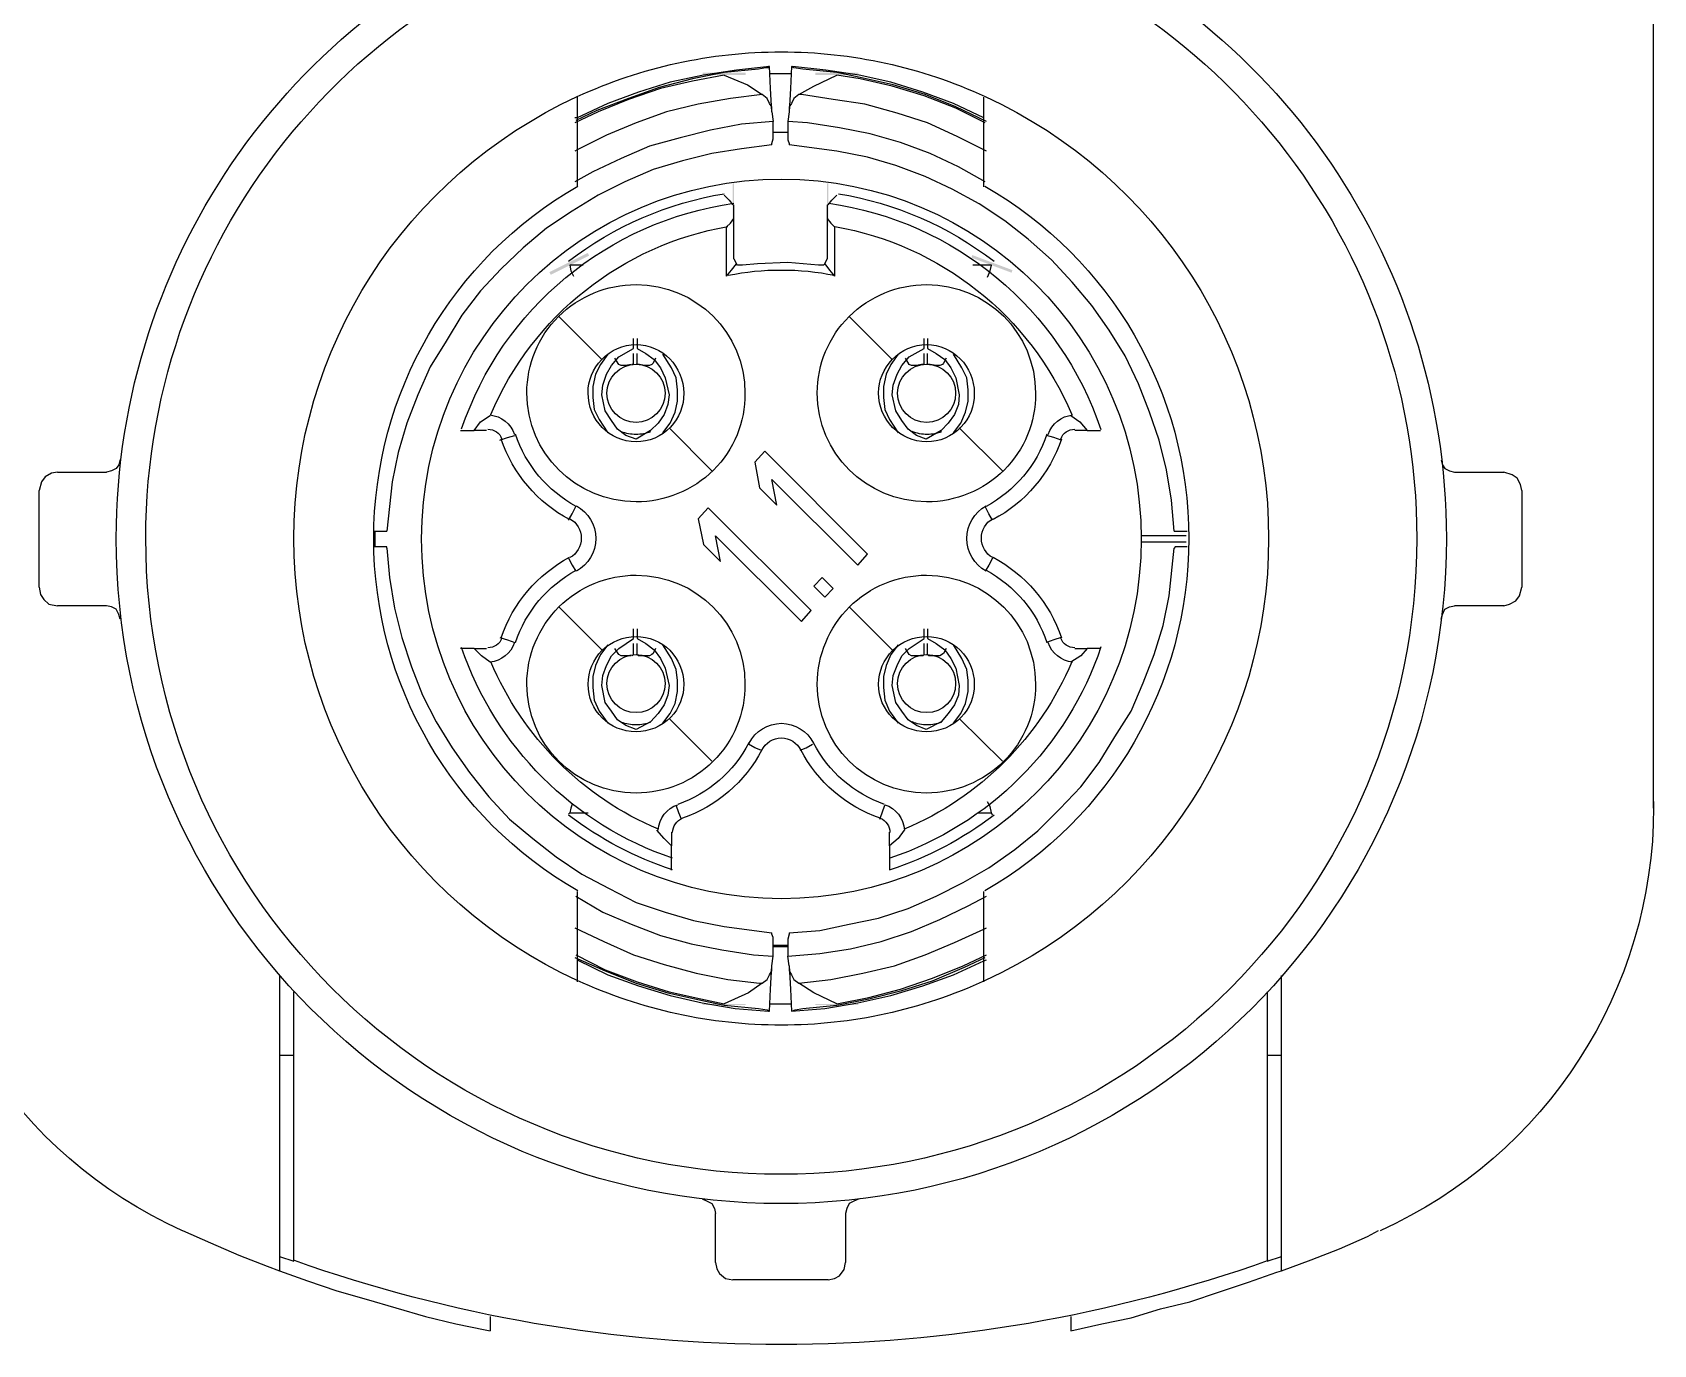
# Model space of a CAD drawing. Header units: inches. Extents: x 47316 to 59086, y 3141 to 11743.
# Drawn here: x 53499.44 to 53512.66, y 8413.78 to 8424.49 of the extents above; entities that cross this region are included whole.
import ezdxf

# ---------------------------------------------------------------- set-up
doc = ezdxf.new("R2010")
doc.units = ezdxf.units.IN
doc.header["$MEASUREMENT"] = 0
doc.layers.add('___SHELL', color=7, linetype='Continuous')

msp = doc.modelspace()

# ---------------------------------------------------------------- hatches: boundary and pattern name
at = {"layer": '___SHELL', "lineweight": -3}
h = msp.add_hatch(color=0, dxfattribs=at)
h.dxf.hatch_style = 2
h.paths.add_polyline_path([(53505.256, 8424.161), (53504.906, 8424.161), (53504.906, 8424.14), (53505.256, 8424.14)])
h = msp.add_hatch(color=0, dxfattribs=at)
h.dxf.hatch_style = 2
h.paths.add_polyline_path([(53506.174, 8424.161), (53505.824, 8424.161), (53505.824, 8424.14), (53506.174, 8424.14)])
h = msp.add_hatch(color=0, dxfattribs=at)
h.dxf.hatch_style = 2
h.paths.add_polyline_path([(53505.15, 8423.257), (53505.15, 8422.907), (53505.16, 8422.907), (53505.16, 8423.257)])
h = msp.add_hatch(color=0, dxfattribs=at)
h.dxf.hatch_style = 2
h.paths.add_polyline_path([(53505.92, 8423.257), (53505.92, 8422.907), (53505.93, 8422.907), (53505.93, 8423.257)])
h = msp.add_hatch(color=0, dxfattribs=at)
h.dxf.hatch_style = 2
h.paths.add_polyline_path([(53503.967, 8422.689), (53503.654, 8422.532), (53503.665, 8422.511), (53503.978, 8422.668)])
h = msp.add_hatch(color=0, dxfattribs=at)
h.dxf.hatch_style = 2
h.paths.add_polyline_path([(53507.097, 8422.651), (53507.425, 8422.528), (53507.433, 8422.549), (53507.105, 8422.672)])
h = msp.add_hatch(color=0, dxfattribs=at)
h.dxf.hatch_style = 2
h.paths.add_polyline_path([(53504.906, 8416.552), (53505.256, 8416.552), (53505.256, 8416.562), (53504.906, 8416.562)])
h = msp.add_hatch(color=0, dxfattribs=at)
h.dxf.hatch_style = 2
h.paths.add_polyline_path([(53505.824, 8416.552), (53506.174, 8416.552), (53506.174, 8416.562), (53505.824, 8416.562)])

# ---------------------------------------------------------------- linework, layer by layer
at = {"layer": '___SHELL', "color": 0, "lineweight": -3}
for p, q in [((53512.661, 8425.69), (53512.661, 8418.16)), ((53505.182, 8424.18), (53504.912, 8424.14)), ((53505.361, 8424.19), (53505.081, 8424.161)), ((53505.451, 8424.211), (53505.182, 8424.18)), ((53505.42, 8424.201), (53505.361, 8424.19)), ((53505.441, 8424.201), (53505.42, 8424.201)), ((53505.451, 8424.211), (53505.441, 8424.211)), ((53505.441, 8424.211), (53505.441, 8424.201)), ((53505.459, 8424.031), (53505.451, 8424.211)), ((53505.631, 8424.211), (53505.621, 8424.031)), ((53505.65, 8424.201), (53505.631, 8424.211)), ((53505.909, 8424.18), (53505.639, 8424.211)), ((53505.721, 8424.19), (53505.65, 8424.201)), ((53505.999, 8424.161), (53505.721, 8424.19)), ((53506.182, 8424.14), (53505.909, 8424.18)), ((53504.639, 8424.082), (53504.38, 8424)), ((53504.822, 8424.111), (53504.549, 8424.039)), ((53504.822, 8424.09), (53504.56, 8424.031)), ((53504.912, 8424.14), (53504.639, 8424.082)), ((53505.081, 8424.161), (53504.822, 8424.111)), ((53505.081, 8424.14), (53504.822, 8424.09)), ((53505.081, 8424.14), (53505.271, 8424.061)), ((53505.271, 8424.061), (53505.391, 8423.981)), ((53505.631, 8424.151), (53505.451, 8424.151)), ((53505.69, 8423.981), (53505.811, 8424.05)), ((53505.811, 8424.05), (53505.999, 8424.14)), ((53506.19, 8424.121), (53505.999, 8424.161)), ((53506.19, 8424.111), (53505.999, 8424.14)), ((53506.441, 8424.082), (53506.182, 8424.14)), ((53506.459, 8424.061), (53506.19, 8424.121)), ((53506.452, 8424.05), (53506.19, 8424.111)), ((53506.7, 8424), (53506.441, 8424.082)), ((53506.711, 8423.971), (53506.452, 8424.05)), ((53506.721, 8423.981), (53506.459, 8424.061)), ((53503.88, 8423.96), (53503.88, 8423.582)), ((53504.3, 8423.949), (53504.041, 8423.852)), ((53504.3, 8423.942), (53504.052, 8423.841)), ((53504.38, 8424), (53504.131, 8423.91)), ((53504.549, 8424.039), (53504.3, 8423.949)), ((53504.56, 8424.031), (53504.3, 8423.942)), ((53505.131, 8423.949), (53504.869, 8423.902)), ((53505.391, 8423.981), (53505.131, 8423.949)), ((53505.43, 8423.949), (53505.391, 8423.981)), ((53505.451, 8423.91), (53505.43, 8423.949)), ((53505.47, 8423.841), (53505.459, 8424.031)), ((53505.621, 8424.031), (53505.61, 8423.841)), ((53505.65, 8423.949), (53505.631, 8423.91)), ((53505.69, 8423.981), (53505.65, 8423.949)), ((53505.711, 8423.981), (53505.69, 8423.981)), ((53505.97, 8423.942), (53505.711, 8423.981)), ((53506.229, 8423.902), (53505.97, 8423.942)), ((53506.952, 8423.91), (53506.7, 8424)), ((53506.97, 8423.87), (53506.711, 8423.971)), ((53506.97, 8423.881), (53506.721, 8423.981)), ((53507.2, 8423.582), (53507.2, 8423.96)), ((53504.052, 8423.841), (53503.861, 8423.751)), ((53503.88, 8423.791), (53503.861, 8423.791)), ((53504.041, 8423.852), (53503.869, 8423.77)), ((53504.131, 8423.91), (53503.88, 8423.791)), ((53504.61, 8423.841), (53504.361, 8423.751)), ((53504.869, 8423.902), (53504.61, 8423.841)), ((53505.47, 8423.881), (53505.451, 8423.91)), ((53505.47, 8423.841), (53505.47, 8423.881)), ((53505.47, 8423.841), (53505.48, 8423.762)), ((53505.61, 8423.841), (53505.6, 8423.762)), ((53505.631, 8423.91), (53505.61, 8423.881)), ((53505.61, 8423.881), (53505.61, 8423.841)), ((53506.491, 8423.83), (53506.229, 8423.902)), ((53506.74, 8423.751), (53506.491, 8423.83)), ((53507.2, 8423.791), (53506.952, 8423.91)), ((53507.221, 8423.762), (53506.97, 8423.881)), ((53507.211, 8423.751), (53506.97, 8423.87)), ((53504.121, 8423.65), (53503.88, 8423.531)), ((53504.361, 8423.751), (53504.121, 8423.65)), ((53504.97, 8423.69), (53504.721, 8423.629)), ((53505.221, 8423.74), (53504.97, 8423.69)), ((53505.48, 8423.762), (53505.221, 8423.74)), ((53505.48, 8423.621), (53505.48, 8423.762)), ((53505.6, 8423.672), (53505.48, 8423.672)), ((53505.6, 8423.672), (53505.48, 8423.672)), ((53505.761, 8423.751), (53505.6, 8423.762)), ((53505.6, 8423.762), (53505.6, 8423.611)), ((53506.02, 8423.711), (53505.761, 8423.751)), ((53506.272, 8423.661), (53506.02, 8423.711)), ((53506.52, 8423.59), (53506.272, 8423.661)), ((53506.981, 8423.64), (53506.74, 8423.751)), ((53503.88, 8423.531), (53503.861, 8423.521)), ((53503.88, 8423.582), (53503.88, 8423.23)), ((53504.47, 8423.561), (53504.24, 8423.46)), ((53504.721, 8423.629), (53504.47, 8423.561)), ((53505.221, 8423.539), (53504.98, 8423.5)), ((53505.47, 8423.571), (53505.221, 8423.539)), ((53505.47, 8423.582), (53505.48, 8423.621)), ((53505.47, 8423.571), (53505.47, 8423.582)), ((53505.6, 8423.611), (53505.61, 8423.582)), ((53505.61, 8423.582), (53505.61, 8423.571)), ((53505.999, 8423.521), (53505.61, 8423.571)), ((53506.25, 8423.471), (53505.999, 8423.521)), ((53506.761, 8423.5), (53506.52, 8423.59)), ((53507.221, 8423.521), (53506.981, 8423.64)), ((53507.2, 8423.23), (53507.2, 8423.582)), ((53504.24, 8423.46), (53504.009, 8423.352)), ((53504.74, 8423.441), (53504.502, 8423.37)), ((53504.98, 8423.5), (53504.74, 8423.441)), ((53506.481, 8423.402), (53506.25, 8423.471)), ((53506.721, 8423.312), (53506.481, 8423.402)), ((53506.991, 8423.391), (53506.761, 8423.5)), ((53507.211, 8423.269), (53506.991, 8423.391)), ((53504.009, 8423.352), (53503.861, 8423.269)), ((53504.271, 8423.269), (53504.052, 8423.161)), ((53504.502, 8423.37), (53504.271, 8423.269)), ((53506.941, 8423.211), (53506.721, 8423.312)), ((53504.052, 8423.161), (53503.84, 8423.031)), ((53505.081, 8423.161), (53505.121, 8423.121)), ((53505.121, 8423.121), (53505.15, 8423.082)), ((53505.93, 8423.082), (53505.959, 8423.121)), ((53505.959, 8423.121), (53505.999, 8423.161)), ((53507.161, 8423.09), (53506.941, 8423.211)), ((53503.84, 8423.031), (53503.631, 8422.891)), ((53505.16, 8423.021), (53505.16, 8423.082)), ((53505.16, 8422.971), (53505.16, 8423.021)), ((53505.92, 8423.082), (53505.92, 8423.021)), ((53505.92, 8423.021), (53505.92, 8422.971)), ((53507.37, 8422.952), (53507.161, 8423.09)), ((53503.631, 8422.891), (53503.441, 8422.73)), ((53505.099, 8422.902), (53505.131, 8422.931)), ((53505.099, 8422.5), (53505.099, 8422.902)), ((53505.131, 8422.931), (53505.16, 8422.971)), ((53505.16, 8422.64), (53505.16, 8422.971)), ((53505.92, 8422.971), (53505.92, 8422.64)), ((53505.92, 8422.971), (53505.951, 8422.931)), ((53505.951, 8422.931), (53505.981, 8422.902)), ((53505.981, 8422.902), (53505.981, 8422.5)), ((53507.56, 8422.801), (53507.37, 8422.952)), ((53503.441, 8422.73), (53503.261, 8422.56)), ((53507.751, 8422.632), (53507.56, 8422.801)), ((53505.139, 8422.55), (53505.182, 8422.6)), ((53505.16, 8422.64), (53505.182, 8422.6)), ((53505.189, 8422.59), (53505.182, 8422.6)), ((53505.351, 8422.6), (53505.229, 8422.59)), ((53505.6, 8422.611), (53505.351, 8422.6)), ((53505.851, 8422.59), (53505.6, 8422.611)), ((53505.901, 8422.6), (53505.891, 8422.59)), ((53505.901, 8422.6), (53505.92, 8422.64)), ((53505.901, 8422.6), (53505.941, 8422.55)), ((53507.92, 8422.452), (53507.751, 8422.632)), ((53503.261, 8422.56), (53503.091, 8422.38)), ((53503.88, 8422.59), (53503.822, 8422.59)), ((53503.822, 8422.59), (53503.829, 8422.542)), ((53503.829, 8422.542), (53503.851, 8422.5)), ((53503.93, 8422.59), (53503.88, 8422.59)), ((53505.099, 8422.5), (53505.139, 8422.55)), ((53505.2, 8422.59), (53505.189, 8422.59)), ((53505.229, 8422.59), (53505.2, 8422.59)), ((53505.861, 8422.59), (53505.851, 8422.59)), ((53505.88, 8422.59), (53505.861, 8422.59)), ((53505.891, 8422.59), (53505.88, 8422.59)), ((53505.941, 8422.55), (53505.981, 8422.5)), ((53507.179, 8422.59), (53507.11, 8422.59)), ((53507.261, 8422.59), (53507.179, 8422.59)), ((53507.229, 8422.492), (53507.251, 8422.542)), ((53507.251, 8422.542), (53507.261, 8422.59)), ((53503.091, 8422.38), (53502.94, 8422.182)), ((53508.081, 8422.261), (53507.92, 8422.452)), ((53508.222, 8422.06), (53508.081, 8422.261)), ((53502.94, 8422.182), (53502.811, 8421.97)), ((53503.732, 8422.171), (53504.081, 8421.82)), ((53506.1, 8422.171), (53506.452, 8421.82)), ((53502.811, 8421.97), (53502.681, 8421.761)), ((53504.34, 8421.931), (53504.34, 8421.992)), ((53504.34, 8421.91), (53504.34, 8421.931)), ((53504.369, 8421.992), (53504.369, 8421.931)), ((53504.369, 8421.931), (53504.369, 8421.91)), ((53506.711, 8421.931), (53506.711, 8421.992)), ((53506.711, 8421.91), (53506.711, 8421.931)), ((53506.74, 8421.992), (53506.74, 8421.931)), ((53506.74, 8421.931), (53506.74, 8421.91)), ((53508.351, 8421.851), (53508.222, 8422.06)), ((53504.131, 8421.862), (53504.07, 8421.78)), ((53504.16, 8421.772), (53504.221, 8421.841)), ((53504.221, 8421.78), (53504.189, 8421.83)), ((53504.221, 8421.841), (53504.34, 8421.91)), ((53504.34, 8421.78), (53504.34, 8421.87)), ((53504.369, 8421.91), (53504.441, 8421.87)), ((53504.369, 8421.78), (53504.369, 8421.87)), ((53504.441, 8421.87), (53504.509, 8421.82)), ((53504.52, 8421.83), (53504.502, 8421.79)), ((53504.509, 8421.82), (53504.56, 8421.751)), ((53504.65, 8421.751), (53504.581, 8421.862)), ((53506.499, 8421.862), (53506.441, 8421.78)), ((53506.531, 8421.772), (53506.589, 8421.841)), ((53506.589, 8421.78), (53506.56, 8421.83)), ((53506.589, 8421.841), (53506.711, 8421.91)), ((53506.711, 8421.78), (53506.711, 8421.87)), ((53506.74, 8421.91), (53506.811, 8421.87)), ((53506.74, 8421.78), (53506.74, 8421.87)), ((53506.811, 8421.87), (53506.88, 8421.82)), ((53506.891, 8421.83), (53506.87, 8421.79)), ((53506.88, 8421.82), (53506.93, 8421.751)), ((53507.02, 8421.751), (53506.952, 8421.862)), ((53508.46, 8421.621), (53508.351, 8421.851)), ((53502.681, 8421.761), (53502.581, 8421.531)), ((53504.031, 8421.701), (53504.009, 8421.6)), ((53504.07, 8421.78), (53504.031, 8421.701)), ((53504.091, 8421.611), (53504.121, 8421.701)), ((53504.121, 8421.701), (53504.16, 8421.772)), ((53504.24, 8421.772), (53504.221, 8421.78)), ((53504.279, 8421.772), (53504.24, 8421.772)), ((53504.322, 8421.78), (53504.279, 8421.772)), ((53504.34, 8421.78), (53504.33, 8421.78)), ((53504.38, 8421.78), (53504.369, 8421.78)), ((53504.39, 8421.78), (53504.38, 8421.78)), ((53504.43, 8421.772), (53504.39, 8421.78)), ((53504.47, 8421.772), (53504.43, 8421.772)), ((53504.491, 8421.78), (53504.47, 8421.772)), ((53504.502, 8421.79), (53504.491, 8421.78)), ((53504.56, 8421.751), (53504.599, 8421.671)), ((53504.599, 8421.671), (53504.631, 8421.531)), ((53504.689, 8421.671), (53504.65, 8421.751)), ((53504.7, 8421.571), (53504.689, 8421.671)), ((53506.401, 8421.701), (53506.38, 8421.6)), ((53506.441, 8421.78), (53506.401, 8421.701)), ((53506.459, 8421.611), (53506.491, 8421.701)), ((53506.491, 8421.701), (53506.531, 8421.772)), ((53506.61, 8421.772), (53506.589, 8421.78)), ((53506.65, 8421.772), (53506.61, 8421.772)), ((53506.69, 8421.78), (53506.65, 8421.772)), ((53506.7, 8421.78), (53506.69, 8421.78)), ((53506.711, 8421.78), (53506.7, 8421.78)), ((53506.75, 8421.78), (53506.74, 8421.78)), ((53506.761, 8421.78), (53506.75, 8421.78)), ((53506.811, 8421.772), (53506.761, 8421.78)), ((53506.84, 8421.772), (53506.811, 8421.772)), ((53506.862, 8421.78), (53506.84, 8421.772)), ((53506.87, 8421.79), (53506.862, 8421.78)), ((53506.93, 8421.751), (53506.97, 8421.671)), ((53506.97, 8421.671), (53506.999, 8421.531)), ((53507.06, 8421.671), (53507.02, 8421.751)), ((53507.071, 8421.571), (53507.06, 8421.671)), ((53504.009, 8421.6), (53504.009, 8421.51)), ((53504.081, 8421.531), (53504.091, 8421.611)), ((53504.7, 8421.481), (53504.7, 8421.571)), ((53506.38, 8421.6), (53506.38, 8421.51)), ((53506.452, 8421.531), (53506.459, 8421.611)), ((53507.071, 8421.481), (53507.071, 8421.571)), ((53508.55, 8421.391), (53508.46, 8421.621)), ((53502.581, 8421.531), (53502.491, 8421.301)), ((53504.009, 8421.51), (53504.02, 8421.412)), ((53504.02, 8421.412), (53504.06, 8421.33)), ((53504.11, 8421.402), (53504.081, 8421.531)), ((53504.16, 8421.322), (53504.11, 8421.402)), ((53504.621, 8421.452), (53504.591, 8421.37)), ((53504.631, 8421.531), (53504.621, 8421.452)), ((53504.681, 8421.391), (53504.7, 8421.481)), ((53506.38, 8421.51), (53506.391, 8421.412)), ((53506.391, 8421.412), (53506.43, 8421.33)), ((53506.481, 8421.402), (53506.452, 8421.531)), ((53506.531, 8421.322), (53506.481, 8421.402)), ((53506.991, 8421.452), (53506.96, 8421.37)), ((53506.999, 8421.531), (53506.991, 8421.452)), ((53507.049, 8421.391), (53507.071, 8421.481)), ((53502.491, 8421.301), (53502.419, 8421.06)), ((53503.041, 8421.24), (53503.091, 8421.312)), ((53503.091, 8421.312), (53503.171, 8421.362)), ((53504.06, 8421.33), (53504.131, 8421.222)), ((53504.21, 8421.251), (53504.16, 8421.322)), ((53504.541, 8421.301), (53504.48, 8421.24)), ((53504.591, 8421.37), (53504.541, 8421.301)), ((53504.581, 8421.222), (53504.639, 8421.301)), ((53504.639, 8421.301), (53504.681, 8421.391)), ((53506.43, 8421.33), (53506.499, 8421.222)), ((53506.581, 8421.251), (53506.531, 8421.322)), ((53506.909, 8421.301), (53506.851, 8421.24)), ((53506.96, 8421.37), (53506.909, 8421.301)), ((53506.952, 8421.222), (53507.01, 8421.301)), ((53507.01, 8421.301), (53507.049, 8421.391)), ((53507.909, 8421.362), (53507.981, 8421.312)), ((53507.981, 8421.312), (53508.042, 8421.24)), ((53508.629, 8421.161), (53508.55, 8421.391)), ((53502.93, 8421.24), (53502.98, 8421.24)), ((53502.98, 8421.24), (53503.041, 8421.24)), ((53503.091, 8421.24), (53503.041, 8421.24)), ((53503.142, 8421.24), (53503.091, 8421.24)), ((53503.25, 8421.161), (53503.311, 8421.182)), ((53503.311, 8421.182), (53503.372, 8421.2)), ((53504.279, 8421.2), (53504.21, 8421.251)), ((53504.361, 8421.171), (53504.279, 8421.2)), ((53504.48, 8421.24), (53504.361, 8421.171)), ((53504.98, 8420.912), (53504.631, 8421.261)), ((53506.65, 8421.2), (53506.581, 8421.251)), ((53506.729, 8421.171), (53506.65, 8421.2)), ((53506.851, 8421.24), (53506.729, 8421.171)), ((53507.351, 8420.912), (53506.999, 8421.261)), ((53507.769, 8421.182), (53507.711, 8421.2)), ((53507.83, 8421.161), (53507.769, 8421.182)), ((53507.991, 8421.24), (53507.941, 8421.24)), ((53508.042, 8421.24), (53507.991, 8421.24)), ((53508.042, 8421.24), (53508.1, 8421.24)), ((53508.1, 8421.24), (53508.15, 8421.24)), ((53508.69, 8420.92), (53508.629, 8421.161)), ((53502.419, 8421.06), (53502.372, 8420.822)), ((53505.412, 8421.071), (53505.33, 8420.981)), ((53506.25, 8420.232), (53505.412, 8421.071)), ((53499.591, 8420.891), (53499.541, 8420.862)), ((53499.641, 8420.901), (53499.591, 8420.891)), ((53499.641, 8420.901), (53499.84, 8420.901)), ((53499.84, 8420.901), (53500.041, 8420.901)), ((53500.08, 8420.912), (53500.041, 8420.901)), ((53500.12, 8420.931), (53500.08, 8420.912)), ((53500.141, 8420.96), (53500.12, 8420.931)), ((53500.152, 8421.002), (53500.141, 8420.96)), ((53505.33, 8420.981), (53505.369, 8420.772)), ((53508.73, 8420.671), (53508.69, 8420.92)), ((53510.931, 8421.002), (53510.941, 8420.96)), ((53510.941, 8420.96), (53510.96, 8420.931)), ((53510.96, 8420.931), (53511, 8420.912)), ((53511, 8420.912), (53511.039, 8420.901)), ((53511.039, 8420.901), (53511.24, 8420.901)), ((53511.24, 8420.901), (53511.442, 8420.901)), ((53511.51, 8420.88), (53511.442, 8420.901)), ((53511.55, 8420.851), (53511.51, 8420.88)), ((53499.511, 8420.822), (53499.49, 8420.751)), ((53499.49, 8420.351), (53499.49, 8420.751)), ((53499.541, 8420.862), (53499.511, 8420.822)), ((53502.372, 8420.822), (53502.329, 8420.42)), ((53505.369, 8420.772), (53505.51, 8420.632)), ((53505.51, 8420.632), (53505.47, 8420.841)), ((53505.47, 8420.841), (53506.171, 8420.142)), ((53511.579, 8420.801), (53511.55, 8420.851)), ((53511.59, 8420.751), (53511.579, 8420.801)), ((53511.59, 8420.751), (53511.59, 8420.351)), ((53503.84, 8420.56), (53503.869, 8420.621)), ((53504.951, 8420.61), (53504.869, 8420.52)), ((53505.79, 8419.772), (53504.951, 8420.61)), ((53507.24, 8420.56), (53507.211, 8420.621)), ((53508.751, 8420.42), (53508.73, 8420.671)), ((53503.811, 8420.51), (53503.84, 8420.56)), ((53504.869, 8420.52), (53504.912, 8420.311)), ((53507.269, 8420.51), (53507.24, 8420.56)), ((53499.49, 8419.962), (53499.49, 8420.351)), ((53502.221, 8420.42), (53502.3, 8420.42)), ((53502.231, 8420.42), (53502.231, 8420.29)), ((53502.3, 8420.42), (53502.329, 8420.42)), ((53505.049, 8420.171), (53505.01, 8420.38)), ((53505.01, 8420.38), (53505.711, 8419.682)), ((53508.851, 8420.38), (53508.481, 8420.38)), ((53508.751, 8420.42), (53508.761, 8420.42)), ((53508.761, 8420.42), (53508.78, 8420.42)), ((53508.78, 8420.42), (53508.859, 8420.42)), ((53511.59, 8420.351), (53511.59, 8419.962)), ((53502.3, 8420.29), (53502.221, 8420.29)), ((53502.329, 8420.29), (53502.3, 8420.29)), ((53502.329, 8420.28), (53502.329, 8420.29)), ((53502.329, 8420.28), (53502.35, 8420.042)), ((53504.912, 8420.311), (53505.049, 8420.171)), ((53506.171, 8420.142), (53506.25, 8420.232)), ((53508.851, 8420.33), (53508.481, 8420.33)), ((53508.711, 8419.891), (53508.751, 8420.28)), ((53508.761, 8420.29), (53508.751, 8420.28)), ((53508.78, 8420.29), (53508.761, 8420.29)), ((53508.859, 8420.29), (53508.78, 8420.29)), ((53503.811, 8420.2), (53503.84, 8420.142)), ((53503.84, 8420.142), (53503.869, 8420.092)), ((53507.24, 8420.142), (53507.211, 8420.092)), ((53507.269, 8420.2), (53507.24, 8420.142)), ((53499.49, 8419.962), (53499.501, 8419.901)), ((53502.35, 8420.042), (53502.39, 8419.79)), ((53505.88, 8420.042), (53505.811, 8419.97)), ((53505.811, 8419.97), (53505.901, 8419.88)), ((53505.97, 8419.952), (53505.88, 8420.042)), ((53505.901, 8419.88), (53505.97, 8419.952)), ((53511.571, 8419.891), (53511.59, 8419.962)), ((53499.501, 8419.901), (53499.53, 8419.862)), ((53499.53, 8419.862), (53499.57, 8419.822)), ((53499.57, 8419.822), (53499.641, 8419.811)), ((53508.661, 8419.65), (53508.711, 8419.891)), ((53511.442, 8419.811), (53511.489, 8419.822)), ((53511.489, 8419.822), (53511.539, 8419.851)), ((53511.539, 8419.851), (53511.571, 8419.891)), ((53499.84, 8419.811), (53499.641, 8419.811)), ((53500.041, 8419.811), (53499.84, 8419.811)), ((53500.08, 8419.801), (53500.041, 8419.811)), ((53500.12, 8419.782), (53500.08, 8419.801)), ((53500.141, 8419.74), (53500.12, 8419.782)), ((53500.152, 8419.7), (53500.141, 8419.74)), ((53502.39, 8419.79), (53502.451, 8419.552)), ((53503.732, 8419.801), (53504.081, 8419.452)), ((53505.711, 8419.682), (53505.79, 8419.772)), ((53506.1, 8419.801), (53506.452, 8419.452)), ((53510.931, 8419.7), (53510.941, 8419.74)), ((53510.941, 8419.74), (53510.96, 8419.782)), ((53510.96, 8419.782), (53511, 8419.801)), ((53511, 8419.801), (53511.039, 8419.811)), ((53511.24, 8419.811), (53511.039, 8419.811)), ((53511.442, 8419.811), (53511.24, 8419.811)), ((53502.451, 8419.552), (53502.53, 8419.311)), ((53503.25, 8419.552), (53503.311, 8419.531)), ((53504.34, 8419.56), (53504.34, 8419.621)), ((53504.34, 8419.542), (53504.34, 8419.56)), ((53504.369, 8419.621), (53504.369, 8419.56)), ((53504.369, 8419.56), (53504.369, 8419.542)), ((53506.711, 8419.56), (53506.711, 8419.621)), ((53506.711, 8419.542), (53506.711, 8419.56)), ((53506.74, 8419.621), (53506.74, 8419.56)), ((53506.74, 8419.56), (53506.74, 8419.542)), ((53507.83, 8419.552), (53507.769, 8419.531)), ((53508.589, 8419.412), (53508.661, 8419.65)), ((53502.98, 8419.462), (53502.93, 8419.462)), ((53503.041, 8419.462), (53502.98, 8419.462)), ((53503.099, 8419.401), (53503.041, 8419.462)), ((53503.041, 8419.462), (53503.091, 8419.462)), ((53503.091, 8419.462), (53503.142, 8419.462)), ((53503.311, 8419.531), (53503.372, 8419.51)), ((53504.131, 8419.491), (53504.07, 8419.412)), ((53504.16, 8419.401), (53504.221, 8419.462)), ((53504.221, 8419.412), (53504.189, 8419.462)), ((53504.221, 8419.462), (53504.34, 8419.542)), ((53504.34, 8419.412), (53504.34, 8419.502)), ((53504.369, 8419.542), (53504.441, 8419.502)), ((53504.369, 8419.412), (53504.369, 8419.502)), ((53504.441, 8419.502), (53504.509, 8419.452)), ((53504.502, 8419.42), (53504.491, 8419.412)), ((53504.52, 8419.462), (53504.502, 8419.42)), ((53504.509, 8419.452), (53504.56, 8419.38)), ((53504.65, 8419.38), (53504.581, 8419.491)), ((53506.499, 8419.491), (53506.441, 8419.412)), ((53506.531, 8419.401), (53506.589, 8419.462)), ((53506.589, 8419.412), (53506.56, 8419.462)), ((53506.589, 8419.462), (53506.711, 8419.542)), ((53506.711, 8419.412), (53506.711, 8419.502)), ((53506.74, 8419.542), (53506.811, 8419.502)), ((53506.74, 8419.412), (53506.74, 8419.502)), ((53506.811, 8419.502), (53506.88, 8419.452)), ((53506.87, 8419.42), (53506.84, 8419.401)), ((53506.891, 8419.462), (53506.87, 8419.42)), ((53506.88, 8419.452), (53506.93, 8419.38)), ((53507.02, 8419.38), (53506.952, 8419.491)), ((53507.769, 8419.531), (53507.711, 8419.51)), ((53507.941, 8419.462), (53507.991, 8419.462)), ((53508.042, 8419.462), (53507.991, 8419.401)), ((53507.991, 8419.462), (53508.042, 8419.462)), ((53508.1, 8419.462), (53508.042, 8419.462)), ((53508.15, 8419.462), (53508.1, 8419.462)), ((53502.53, 8419.311), (53502.62, 8419.081)), ((53503.171, 8419.351), (53503.099, 8419.401)), ((53504.031, 8419.322), (53504.009, 8419.232)), ((53504.07, 8419.412), (53504.031, 8419.322)), ((53504.091, 8419.24), (53504.121, 8419.322)), ((53504.121, 8419.322), (53504.16, 8419.401)), ((53504.24, 8419.401), (53504.221, 8419.412)), ((53504.279, 8419.401), (53504.24, 8419.401)), ((53504.322, 8419.401), (53504.279, 8419.401)), ((53504.34, 8419.412), (53504.33, 8419.401)), ((53504.38, 8419.401), (53504.369, 8419.412)), ((53504.39, 8419.401), (53504.38, 8419.401)), ((53504.43, 8419.401), (53504.39, 8419.401)), ((53504.47, 8419.401), (53504.43, 8419.401)), ((53504.491, 8419.412), (53504.47, 8419.401)), ((53504.56, 8419.38), (53504.599, 8419.301)), ((53504.599, 8419.301), (53504.631, 8419.161)), ((53504.689, 8419.29), (53504.65, 8419.38)), ((53504.7, 8419.2), (53504.689, 8419.29)), ((53506.401, 8419.322), (53506.38, 8419.232)), ((53506.441, 8419.412), (53506.401, 8419.322)), ((53506.459, 8419.24), (53506.491, 8419.322)), ((53506.491, 8419.322), (53506.531, 8419.401)), ((53506.61, 8419.401), (53506.589, 8419.412)), ((53506.65, 8419.401), (53506.61, 8419.401)), ((53506.69, 8419.401), (53506.65, 8419.401)), ((53506.7, 8419.401), (53506.69, 8419.401)), ((53506.711, 8419.412), (53506.7, 8419.401)), ((53506.75, 8419.401), (53506.74, 8419.412)), ((53506.761, 8419.401), (53506.75, 8419.401)), ((53506.811, 8419.401), (53506.761, 8419.401)), ((53506.84, 8419.401), (53506.811, 8419.401)), ((53506.93, 8419.38), (53506.97, 8419.301)), ((53506.97, 8419.301), (53506.999, 8419.161)), ((53507.06, 8419.29), (53507.02, 8419.38)), ((53507.071, 8419.2), (53507.06, 8419.29)), ((53507.991, 8419.401), (53507.909, 8419.351)), ((53508.499, 8419.182), (53508.589, 8419.412)), ((53504.009, 8419.232), (53504.009, 8419.142)), ((53504.081, 8419.161), (53504.091, 8419.24)), ((53504.11, 8419.02), (53504.081, 8419.161)), ((53504.631, 8419.161), (53504.621, 8419.081)), ((53504.7, 8419.11), (53504.7, 8419.2)), ((53506.38, 8419.232), (53506.38, 8419.142)), ((53506.452, 8419.161), (53506.459, 8419.24)), ((53506.481, 8419.02), (53506.452, 8419.161)), ((53506.999, 8419.161), (53506.991, 8419.081)), ((53507.071, 8419.11), (53507.071, 8419.2)), ((53508.401, 8418.951), (53508.499, 8419.182)), ((53502.62, 8419.081), (53502.731, 8418.862)), ((53504.009, 8419.142), (53504.02, 8419.041)), ((53504.02, 8419.041), (53504.06, 8418.951)), ((53504.16, 8418.951), (53504.11, 8419.02)), ((53504.621, 8419.081), (53504.591, 8419.002)), ((53504.681, 8419.012), (53504.7, 8419.11)), ((53506.38, 8419.142), (53506.391, 8419.041)), ((53506.391, 8419.041), (53506.43, 8418.951)), ((53506.531, 8418.951), (53506.481, 8419.02)), ((53506.991, 8419.081), (53506.96, 8419.002)), ((53507.049, 8419.012), (53507.071, 8419.11)), ((53504.06, 8418.951), (53504.131, 8418.851)), ((53504.21, 8418.88), (53504.16, 8418.951)), ((53504.541, 8418.93), (53504.48, 8418.862)), ((53504.591, 8419.002), (53504.541, 8418.93)), ((53504.581, 8418.851), (53504.639, 8418.93)), ((53504.98, 8418.541), (53504.631, 8418.891)), ((53504.639, 8418.93), (53504.681, 8419.012)), ((53506.43, 8418.951), (53506.499, 8418.851)), ((53506.581, 8418.88), (53506.531, 8418.951)), ((53506.909, 8418.93), (53506.851, 8418.862)), ((53506.96, 8419.002), (53506.909, 8418.93)), ((53506.952, 8418.851), (53507.01, 8418.93)), ((53507.351, 8418.541), (53506.999, 8418.891)), ((53507.01, 8418.93), (53507.049, 8419.012)), ((53508.269, 8418.742), (53508.401, 8418.951)), ((53502.731, 8418.862), (53502.861, 8418.65)), ((53504.279, 8418.832), (53504.21, 8418.88)), ((53504.361, 8418.801), (53504.279, 8418.832)), ((53504.48, 8418.862), (53504.361, 8418.801)), ((53506.65, 8418.832), (53506.581, 8418.88)), ((53506.729, 8418.801), (53506.65, 8418.832)), ((53506.851, 8418.862), (53506.729, 8418.801)), ((53502.861, 8418.65), (53503.001, 8418.451)), ((53505.33, 8418.65), (53505.279, 8418.682)), ((53505.38, 8418.631), (53505.33, 8418.65)), ((53505.7, 8418.631), (53505.75, 8418.65)), ((53505.75, 8418.65), (53505.801, 8418.682)), ((53508.14, 8418.531), (53508.269, 8418.742)), ((53507.991, 8418.332), (53508.14, 8418.531)), ((53503.001, 8418.451), (53503.16, 8418.25)), ((53503.16, 8418.25), (53503.329, 8418.07)), ((53507.819, 8418.152), (53507.991, 8418.332)), ((53503.822, 8418.121), (53503.811, 8418.11)), ((53503.829, 8418.16), (53503.822, 8418.121)), ((53503.822, 8418.121), (53503.89, 8418.121)), ((53503.84, 8418.192), (53503.829, 8418.16)), ((53503.89, 8418.121), (53503.97, 8418.121)), ((53504.711, 8418.121), (53504.689, 8418.182)), ((53504.732, 8418.07), (53504.711, 8418.121)), ((53506.351, 8418.07), (53506.369, 8418.121)), ((53506.369, 8418.121), (53506.391, 8418.182)), ((53507.15, 8418.121), (53507.2, 8418.121)), ((53507.2, 8418.121), (53507.261, 8418.121)), ((53507.251, 8418.171), (53507.229, 8418.211)), ((53507.261, 8418.121), (53507.251, 8418.171)), ((53507.269, 8418.102), (53507.261, 8418.121)), ((53507.639, 8417.973), (53507.819, 8418.152)), ((53503.329, 8418.07), (53503.52, 8417.912)), ((53504.591, 8417.912), (53504.531, 8417.98)), ((53504.65, 8417.962), (53504.65, 8417.912)), ((53506.43, 8417.912), (53506.43, 8417.962)), ((53506.549, 8417.98), (53506.499, 8417.912)), ((53507.452, 8417.822), (53507.639, 8417.973)), ((53503.52, 8417.912), (53503.71, 8417.761)), ((53504.65, 8417.851), (53504.591, 8417.912)), ((53504.65, 8417.912), (53504.65, 8417.851)), ((53504.65, 8417.801), (53504.65, 8417.851)), ((53506.43, 8417.851), (53506.43, 8417.912)), ((53506.499, 8417.912), (53506.43, 8417.851)), ((53506.43, 8417.851), (53506.43, 8417.801)), ((53503.71, 8417.761), (53503.919, 8417.621)), ((53504.65, 8417.742), (53504.65, 8417.801)), ((53504.65, 8417.7), (53504.65, 8417.742)), ((53504.65, 8417.652), (53504.65, 8417.7)), ((53506.43, 8417.801), (53506.43, 8417.742)), ((53506.43, 8417.742), (53506.43, 8417.7)), ((53506.43, 8417.7), (53506.43, 8417.652)), ((53507.24, 8417.671), (53507.452, 8417.822)), ((53503.919, 8417.621), (53504.142, 8417.502)), ((53507.031, 8417.552), (53507.24, 8417.671)), ((53503.869, 8417.441), (53504.091, 8417.311)), ((53503.88, 8417.48), (53503.88, 8417.131)), ((53504.142, 8417.502), (53504.361, 8417.39)), ((53506.581, 8417.34), (53506.811, 8417.441)), ((53506.811, 8417.441), (53507.031, 8417.552)), ((53507.071, 8417.361), (53507.221, 8417.441)), ((53507.2, 8417.121), (53507.2, 8417.48)), ((53504.091, 8417.311), (53504.322, 8417.211)), ((53504.361, 8417.39), (53504.599, 8417.311)), ((53504.599, 8417.311), (53504.83, 8417.242)), ((53506.34, 8417.261), (53506.581, 8417.34)), ((53506.84, 8417.25), (53507.071, 8417.361)), ((53503.861, 8417.181), (53504.099, 8417.07)), ((53504.322, 8417.211), (53504.56, 8417.121)), ((53504.83, 8417.242), (53505.081, 8417.192)), ((53505.081, 8417.192), (53505.47, 8417.142)), ((53505.861, 8417.16), (53506.1, 8417.211)), ((53506.1, 8417.211), (53506.34, 8417.261)), ((53506.61, 8417.152), (53506.84, 8417.25)), ((53506.96, 8417.062), (53507.2, 8417.171)), ((53507.2, 8417.171), (53507.221, 8417.181)), ((53503.88, 8417.131), (53503.88, 8416.742)), ((53504.099, 8417.07), (53504.34, 8416.962)), ((53504.56, 8417.121), (53504.811, 8417.052)), ((53504.811, 8417.052), (53505.06, 8417.002)), ((53505.47, 8417.131), (53505.47, 8417.142)), ((53505.48, 8417.102), (53505.47, 8417.131)), ((53505.48, 8416.951), (53505.48, 8417.102)), ((53505.48, 8417.041), (53505.6, 8417.041)), ((53505.61, 8417.131), (53505.6, 8417.091)), ((53505.6, 8417.091), (53505.6, 8416.951)), ((53505.61, 8417.142), (53505.861, 8417.16)), ((53505.61, 8417.142), (53505.61, 8417.131)), ((53506.11, 8417.012), (53506.362, 8417.07)), ((53506.362, 8417.07), (53506.61, 8417.152)), ((53506.721, 8416.962), (53506.96, 8417.062)), ((53507.2, 8416.742), (53507.2, 8417.121)), ((53503.861, 8416.941), (53504.11, 8416.832)), ((53503.869, 8416.962), (53504.11, 8416.84)), ((53503.88, 8416.922), (53504.131, 8416.8)), ((53504.34, 8416.962), (53504.591, 8416.882)), ((53505.06, 8417.002), (53505.319, 8416.962)), ((53505.319, 8416.962), (53505.48, 8416.951)), ((53505.47, 8416.872), (53505.48, 8416.951)), ((53505.48, 8417.031), (53505.6, 8417.031)), ((53505.6, 8416.951), (53505.861, 8416.972)), ((53505.61, 8416.872), (53505.6, 8416.951)), ((53505.861, 8416.972), (53506.11, 8417.012)), ((53506.47, 8416.872), (53506.721, 8416.962)), ((53506.952, 8416.8), (53507.2, 8416.912)), ((53507.031, 8416.872), (53507.221, 8416.962)), ((53507.042, 8416.861), (53507.211, 8416.941)), ((53507.2, 8416.912), (53507.221, 8416.922)), ((53501.451, 8416.792), (53501.451, 8414.382)), ((53504.11, 8416.84), (53504.369, 8416.742)), ((53504.11, 8416.832), (53504.361, 8416.732)), ((53504.131, 8416.8), (53504.38, 8416.71)), ((53504.591, 8416.882), (53504.851, 8416.811)), ((53504.851, 8416.811), (53505.11, 8416.761)), ((53505.43, 8416.761), (53505.451, 8416.8)), ((53505.451, 8416.8), (53505.47, 8416.832)), ((53505.459, 8416.681), (53505.47, 8416.872)), ((53505.47, 8416.832), (53505.47, 8416.872)), ((53505.61, 8416.872), (53505.621, 8416.681)), ((53505.61, 8416.872), (53505.61, 8416.832)), ((53505.61, 8416.832), (53505.631, 8416.8)), ((53505.631, 8416.8), (53505.65, 8416.761)), ((53505.951, 8416.761), (53506.211, 8416.811)), ((53506.211, 8416.811), (53506.47, 8416.872)), ((53506.7, 8416.71), (53506.952, 8416.8)), ((53506.78, 8416.771), (53507.031, 8416.872)), ((53506.78, 8416.75), (53507.042, 8416.861)), ((53509.629, 8414.382), (53509.629, 8416.792)), ((53501.57, 8414.462), (53501.57, 8416.66)), ((53504.361, 8416.732), (53504.621, 8416.652)), ((53504.369, 8416.742), (53504.631, 8416.66)), ((53504.38, 8416.71), (53504.639, 8416.631)), ((53504.621, 8416.652), (53504.89, 8416.591)), ((53504.631, 8416.66), (53504.89, 8416.602)), ((53505.279, 8416.652), (53505.081, 8416.562)), ((53505.11, 8416.761), (53505.369, 8416.732)), ((53505.391, 8416.732), (53505.279, 8416.652)), ((53505.369, 8416.732), (53505.391, 8416.732)), ((53505.391, 8416.732), (53505.43, 8416.761)), ((53505.451, 8416.501), (53505.459, 8416.681)), ((53505.621, 8416.681), (53505.631, 8416.501)), ((53505.65, 8416.761), (53505.69, 8416.732)), ((53505.69, 8416.732), (53505.951, 8416.761)), ((53505.811, 8416.652), (53505.69, 8416.732)), ((53505.999, 8416.562), (53505.811, 8416.652)), ((53506.261, 8416.613), (53506.52, 8416.681)), ((53506.261, 8416.602), (53506.531, 8416.671)), ((53506.441, 8416.631), (53506.7, 8416.71)), ((53506.52, 8416.681), (53506.78, 8416.771)), ((53506.531, 8416.671), (53506.78, 8416.75)), ((53509.51, 8416.66), (53509.51, 8414.462)), ((53504.639, 8416.631), (53504.901, 8416.57)), ((53504.89, 8416.602), (53505.081, 8416.562)), ((53504.89, 8416.591), (53505.081, 8416.552)), ((53504.901, 8416.57), (53505.171, 8416.523)), ((53505.081, 8416.552), (53505.361, 8416.523)), ((53505.171, 8416.523), (53505.441, 8416.501)), ((53505.361, 8416.523), (53505.43, 8416.512)), ((53505.43, 8416.512), (53505.451, 8416.501)), ((53505.451, 8416.562), (53505.631, 8416.562)), ((53505.631, 8416.501), (53505.901, 8416.523)), ((53505.631, 8416.501), (53505.66, 8416.512)), ((53505.66, 8416.512), (53505.721, 8416.523)), ((53505.721, 8416.523), (53505.999, 8416.552)), ((53505.901, 8416.523), (53506.171, 8416.57)), ((53505.999, 8416.562), (53506.261, 8416.613)), ((53505.999, 8416.552), (53506.261, 8416.602)), ((53506.171, 8416.57), (53506.441, 8416.631)), ((53505.441, 8416.501), (53505.451, 8416.501)), ((53501.451, 8416.142), (53501.57, 8416.142)), ((53509.51, 8416.142), (53509.629, 8416.142)), ((53504.901, 8414.972), (53504.941, 8414.951)), ((53504.941, 8414.951), (53504.98, 8414.932)), ((53504.98, 8414.932), (53505.002, 8414.893)), ((53506.1, 8414.932), (53506.081, 8414.893)), ((53506.139, 8414.951), (53506.1, 8414.932)), ((53506.182, 8414.972), (53506.139, 8414.951)), ((53505.002, 8414.893), (53505.01, 8414.85)), ((53505.01, 8414.652), (53505.01, 8414.85)), ((53506.081, 8414.893), (53506.071, 8414.85)), ((53506.071, 8414.85), (53506.071, 8414.652)), ((53500.66, 8414.713), (53500.89, 8414.612)), ((53510.1, 8414.562), (53510.33, 8414.663)), ((53510.33, 8414.663), (53510.42, 8414.713)), ((53500.89, 8414.612), (53501.12, 8414.512)), ((53505.01, 8414.451), (53505.01, 8414.652)), ((53506.071, 8414.652), (53506.071, 8414.451)), ((53509.87, 8414.472), (53510.1, 8414.562)), ((53501.12, 8414.512), (53501.35, 8414.422)), ((53501.35, 8414.422), (53501.451, 8414.382)), ((53501.451, 8414.501), (53501.57, 8414.462)), ((53505.01, 8414.451), (53505.02, 8414.401)), ((53505.02, 8414.401), (53505.041, 8414.361)), ((53506.02, 8414.342), (53506.06, 8414.393)), ((53506.06, 8414.393), (53506.071, 8414.451)), ((53509.51, 8414.462), (53509.629, 8414.501)), ((53509.629, 8414.382), (53509.87, 8414.472)), ((53501.451, 8414.382), (53501.681, 8414.303)), ((53501.681, 8414.303), (53501.919, 8414.221)), ((53505.041, 8414.361), (53505.092, 8414.321)), ((53505.092, 8414.321), (53505.15, 8414.311)), ((53505.541, 8414.311), (53505.15, 8414.311)), ((53505.93, 8414.311), (53505.541, 8414.311)), ((53505.93, 8414.311), (53505.981, 8414.321)), ((53505.981, 8414.321), (53506.02, 8414.342)), ((53509.121, 8414.213), (53509.359, 8414.292)), ((53509.359, 8414.292), (53509.589, 8414.372)), ((53509.589, 8414.372), (53509.629, 8414.382)), ((53501.919, 8414.221), (53502.16, 8414.152)), ((53502.16, 8414.152), (53502.401, 8414.081)), ((53508.64, 8414.073), (53508.88, 8414.131)), ((53508.88, 8414.131), (53509.121, 8414.213)), ((53502.401, 8414.081), (53502.642, 8414.012)), ((53502.642, 8414.012), (53502.89, 8413.951)), ((53503.171, 8414.012), (53503.171, 8413.893)), ((53507.909, 8414.012), (53507.909, 8413.893)), ((53508.161, 8413.951), (53508.401, 8414.001)), ((53508.401, 8414.001), (53508.64, 8414.073)), ((53502.89, 8413.951), (53503.131, 8413.901)), ((53503.131, 8413.901), (53503.171, 8413.893)), ((53507.909, 8413.893), (53508.161, 8413.951))]:
    msp.add_line(p, q, dxfattribs=at)
for centre, radius in [((53505.547, 8420.356), 2.936), ((53504.361, 8421.544), 0.237), ((53506.732, 8421.544), 0.237), ((53504.361, 8419.175), 0.237), ((53506.732, 8419.175), 0.237)]:
    msp.add_circle(centre, radius, dxfattribs=at)
for points, knots in [([(53510.973, 8420.362), (53510.971, 8417.361), (53508.542, 8414.932), (53505.544, 8414.932), (53502.549, 8414.932), (53500.12, 8417.361), (53500.12, 8420.362), (53500.12, 8422.674), (53501.586, 8424.733), (53503.769, 8425.489)], [1, 1, 1, 1, 2, 2, 2, 3, 3, 3, 4, 4, 4, 4]), ([(53510.732, 8420.359), (53510.73, 8417.494), (53508.409, 8415.171), (53505.544, 8415.171), (53502.681, 8415.171), (53500.361, 8417.494), (53500.361, 8420.362), (53500.361, 8422.857), (53502.139, 8425.003), (53504.591, 8425.46)], [1, 1, 1, 1, 2, 2, 2, 3, 3, 3, 4, 4, 4, 4]), ([(53503.882, 8423.965), (53504.404, 8424.206), (53504.97, 8424.33), (53505.547, 8424.33), (53506.123, 8424.33), (53506.69, 8424.206), (53507.211, 8423.965)], [0, 0, 0, 0, 1, 1, 1, 2, 2, 2, 2]), ([(53503.882, 8416.753), (53502.472, 8417.401), (53501.57, 8418.809), (53501.57, 8420.359), (53501.57, 8421.91), (53502.472, 8423.317), (53503.882, 8423.965)], [0, 0, 0, 0, 1, 1, 1, 2, 2, 2, 2]), ([(53507.211, 8423.965), (53508.621, 8423.317), (53509.523, 8421.91), (53509.523, 8420.359), (53509.523, 8418.809), (53508.621, 8417.401), (53507.211, 8416.753)], [0, 0, 0, 0, 1, 1, 1, 2, 2, 2, 2]), ([(53503.885, 8417.483), (53502.856, 8418.076), (53502.221, 8419.171), (53502.221, 8420.359), (53502.221, 8421.547), (53502.856, 8422.642), (53503.885, 8423.235)], [0, 0, 0, 0, 1, 1, 1, 2, 2, 2, 2]), ([(53507.208, 8423.235), (53508.237, 8422.642), (53508.872, 8421.547), (53508.872, 8420.359), (53508.872, 8419.171), (53508.237, 8418.076), (53507.208, 8417.483)], [0, 0, 0, 0, 1, 1, 1, 2, 2, 2, 2]), ([(53505.113, 8422.507), (53505.256, 8422.537), (53505.401, 8422.55), (53505.547, 8422.55), (53505.692, 8422.55), (53505.838, 8422.537), (53505.981, 8422.507)], [0, 0, 0, 0, 1, 1, 1, 2, 2, 2, 2]), ([(53503.729, 8422.171), (53503.898, 8422.338), (53504.123, 8422.431), (53504.361, 8422.431), (53504.853, 8422.431), (53505.25, 8422.037), (53505.25, 8421.544)], [0, 0, 0, 0, 1, 1, 1, 2, 2, 2, 2]), ([(53506.1, 8422.171), (53506.269, 8422.338), (53506.494, 8422.431), (53506.732, 8422.431), (53507.224, 8422.431), (53507.621, 8422.037), (53507.621, 8421.544)], [0, 0, 0, 0, 1, 1, 1, 2, 2, 2, 2]), ([(53504.361, 8420.658), (53503.867, 8420.661), (53503.47, 8421.055), (53503.47, 8421.547), (53503.47, 8421.78), (53503.562, 8422.005), (53503.729, 8422.171)], [1, 1, 1, 1, 2, 2, 2, 3, 3, 3, 3]), ([(53506.732, 8420.658), (53506.237, 8420.661), (53505.84, 8421.055), (53505.84, 8421.547), (53505.84, 8421.78), (53505.933, 8422.005), (53506.1, 8422.171)], [1, 1, 1, 1, 2, 2, 2, 3, 3, 3, 3]), ([(53504.081, 8421.82), (53504.155, 8421.899), (53504.255, 8421.941), (53504.361, 8421.941), (53504.576, 8421.941), (53504.75, 8421.764), (53504.75, 8421.544)], [0, 0, 0, 0, 1, 1, 1, 2, 2, 2, 2]), ([(53506.452, 8421.82), (53506.526, 8421.899), (53506.626, 8421.941), (53506.732, 8421.941), (53506.946, 8421.941), (53507.121, 8421.764), (53507.121, 8421.544)], [0, 0, 0, 0, 1, 1, 1, 2, 2, 2, 2]), ([(53504.361, 8421.148), (53504.144, 8421.15), (53503.97, 8421.327), (53503.97, 8421.547), (53503.97, 8421.648), (53504.009, 8421.745), (53504.081, 8421.82)], [1, 1, 1, 1, 2, 2, 2, 3, 3, 3, 3]), ([(53506.732, 8421.148), (53506.515, 8421.15), (53506.34, 8421.327), (53506.34, 8421.547), (53506.34, 8421.648), (53506.38, 8421.745), (53506.452, 8421.82)], [1, 1, 1, 1, 2, 2, 2, 3, 3, 3, 3]), ([(53504.48, 8421.23), (53504.443, 8421.216), (53504.404, 8421.208), (53504.361, 8421.208), (53504.319, 8421.208), (53504.279, 8421.216), (53504.242, 8421.23)], [0, 0, 0, 0, 1, 1, 1, 2, 2, 2, 2]), ([(53506.854, 8421.23), (53506.817, 8421.216), (53506.777, 8421.208), (53506.737, 8421.208), (53506.695, 8421.208), (53506.653, 8421.216), (53506.613, 8421.232)], [0, 0, 0, 0, 1, 1, 1, 2, 2, 2, 2]), ([(53503.874, 8420.626), (53503.972, 8420.573), (53504.033, 8420.47), (53504.033, 8420.359), (53504.033, 8420.248), (53503.972, 8420.145), (53503.874, 8420.092)], [0, 0, 0, 0, 1, 1, 1, 2, 2, 2, 2]), ([(53507.219, 8420.092), (53507.121, 8420.145), (53507.06, 8420.248), (53507.06, 8420.359), (53507.06, 8420.47), (53507.121, 8420.573), (53507.219, 8420.626)], [0, 0, 0, 0, 1, 1, 1, 2, 2, 2, 2]), ([(53503.822, 8420.52), (53503.88, 8420.489), (53503.914, 8420.428), (53503.914, 8420.362), (53503.914, 8420.296), (53503.88, 8420.235), (53503.822, 8420.203)], [0, 0, 0, 0, 1, 1, 1, 2, 2, 2, 2]), ([(53507.272, 8420.203), (53507.214, 8420.235), (53507.179, 8420.296), (53507.179, 8420.362), (53507.179, 8420.428), (53507.214, 8420.489), (53507.272, 8420.52)], [0, 0, 0, 0, 1, 1, 1, 2, 2, 2, 2]), ([(53503.732, 8419.801), (53503.898, 8419.967), (53504.126, 8420.06), (53504.361, 8420.06), (53504.853, 8420.06), (53505.25, 8419.663), (53505.25, 8419.171)], [0, 0, 0, 0, 1, 1, 1, 2, 2, 2, 2]), ([(53506.102, 8419.801), (53506.269, 8419.967), (53506.496, 8420.06), (53506.732, 8420.06), (53507.224, 8420.06), (53507.621, 8419.663), (53507.621, 8419.171)], [0, 0, 0, 0, 1, 1, 1, 2, 2, 2, 2]), ([(53504.991, 8418.541), (53504.824, 8418.375), (53504.597, 8418.282), (53504.361, 8418.282), (53503.867, 8418.282), (53503.47, 8418.679), (53503.47, 8419.171), (53503.47, 8419.407), (53503.565, 8419.634), (53503.732, 8419.801)], [0, 0, 0, 0, 1, 1, 1, 2, 2, 2, 3, 3, 3, 3]), ([(53507.362, 8418.541), (53507.195, 8418.375), (53506.967, 8418.282), (53506.732, 8418.282), (53506.237, 8418.282), (53505.84, 8418.679), (53505.84, 8419.171), (53505.84, 8419.407), (53505.936, 8419.634), (53506.102, 8419.801)], [0, 0, 0, 0, 1, 1, 1, 2, 2, 2, 3, 3, 3, 3]), ([(53504.083, 8419.446), (53504.158, 8419.52), (53504.258, 8419.56), (53504.361, 8419.56), (53504.576, 8419.56), (53504.75, 8419.388), (53504.75, 8419.171)], [0, 0, 0, 0, 1, 1, 1, 2, 2, 2, 2]), ([(53506.454, 8419.446), (53506.528, 8419.52), (53506.629, 8419.56), (53506.732, 8419.56), (53506.946, 8419.56), (53507.121, 8419.388), (53507.121, 8419.171)], [0, 0, 0, 0, 1, 1, 1, 2, 2, 2, 2]), ([(53504.644, 8418.901), (53504.57, 8418.824), (53504.467, 8418.782), (53504.361, 8418.782), (53504.144, 8418.782), (53503.97, 8418.954), (53503.97, 8419.171), (53503.97, 8419.274), (53504.012, 8419.372), (53504.083, 8419.446)], [0, 0, 0, 0, 1, 1, 1, 2, 2, 2, 3, 3, 3, 3]), ([(53507.015, 8418.901), (53506.941, 8418.824), (53506.838, 8418.782), (53506.732, 8418.782), (53506.515, 8418.782), (53506.34, 8418.954), (53506.34, 8419.171), (53506.34, 8419.274), (53506.383, 8419.372), (53506.454, 8419.446)], [0, 0, 0, 0, 1, 1, 1, 2, 2, 2, 3, 3, 3, 3]), ([(53504.48, 8418.859), (53504.443, 8418.846), (53504.404, 8418.838), (53504.361, 8418.838), (53504.319, 8418.838), (53504.279, 8418.846), (53504.242, 8418.859)], [0, 0, 0, 0, 1, 1, 1, 2, 2, 2, 2]), ([(53505.285, 8418.69), (53505.335, 8418.787), (53505.436, 8418.851), (53505.547, 8418.851), (53505.658, 8418.851), (53505.758, 8418.787), (53505.809, 8418.69)], [0, 0, 0, 0, 1, 1, 1, 2, 2, 2, 2]), ([(53506.854, 8418.859), (53506.817, 8418.846), (53506.777, 8418.838), (53506.737, 8418.838), (53506.695, 8418.838), (53506.653, 8418.846), (53506.613, 8418.862)], [0, 0, 0, 0, 1, 1, 1, 2, 2, 2, 2]), ([(53505.388, 8418.631), (53505.417, 8418.692), (53505.48, 8418.732), (53505.547, 8418.732), (53505.613, 8418.732), (53505.676, 8418.692), (53505.705, 8418.631)], [0, 0, 0, 0, 1, 1, 1, 2, 2, 2, 2]), ([(53500.66, 8414.71), (53499.302, 8415.324), (53498.429, 8416.676), (53498.429, 8418.166), (53498.429, 8418.227), (53498.429, 8418.229), (53498.429, 8418.171)], [0, 0, 0, 0, 1, 1, 1, 2, 2, 2, 2]), ([(53512.664, 8418.171), (53512.664, 8418.229), (53512.664, 8418.227), (53512.664, 8418.166), (53512.664, 8416.676), (53511.791, 8415.324), (53510.433, 8414.71)], [0, 0, 0, 0, 1, 1, 1, 2, 2, 2, 2]), ([(53507.211, 8416.753), (53506.69, 8416.512), (53506.123, 8416.388), (53505.547, 8416.388), (53504.97, 8416.388), (53504.404, 8416.512), (53503.882, 8416.753)], [0, 0, 0, 0, 1, 1, 1, 2, 2, 2, 2]), ([(53509.518, 8414.467), (53508.245, 8414.014), (53506.901, 8413.782), (53505.547, 8413.782), (53504.192, 8413.782), (53502.848, 8414.014), (53501.575, 8414.467)], [0, 0, 0, 0, 1, 1, 1, 2, 2, 2, 2])]:
    msp.add_open_spline(points, degree=3, knots=knots, dxfattribs=at)
for points in [[(53506.502, 8425.46), (53508.954, 8425.003), (53510.732, 8422.857), (53510.732, 8420.359)], [(53507.335, 8425.487), (53509.513, 8424.727), (53510.973, 8422.672), (53510.973, 8420.362)], [(53503.811, 8422.621), (53504.181, 8422.907), (53504.618, 8423.098), (53505.081, 8423.172)], [(53506.012, 8423.172), (53506.475, 8423.098), (53506.912, 8422.907), (53507.282, 8422.621)], [(53502.938, 8421.253), (53503.271, 8422.238), (53504.131, 8422.949), (53505.16, 8423.095)], [(53505.933, 8423.095), (53506.962, 8422.949), (53507.822, 8422.235), (53508.155, 8421.248)], [(53503.176, 8421.37), (53503.517, 8422.177), (53504.248, 8422.756), (53505.11, 8422.904)], [(53505.983, 8422.904), (53506.846, 8422.756), (53507.576, 8422.177), (53507.917, 8421.37)], [(53504.75, 8421.544), (53504.753, 8421.441), (53504.713, 8421.343), (53504.642, 8421.269)], [(53505.25, 8421.544), (53505.253, 8421.309), (53505.16, 8421.084), (53504.994, 8420.917)], [(53507.121, 8421.544), (53507.124, 8421.441), (53507.084, 8421.343), (53507.012, 8421.269)], [(53507.621, 8421.544), (53507.624, 8421.309), (53507.531, 8421.084), (53507.364, 8420.917)], [(53503.171, 8421.367), (53503.263, 8421.359), (53503.34, 8421.296), (53503.369, 8421.208)], [(53504.642, 8421.269), (53504.568, 8421.19), (53504.467, 8421.148), (53504.361, 8421.148)], [(53507.012, 8421.269), (53506.938, 8421.19), (53506.838, 8421.148), (53506.732, 8421.148)], [(53507.724, 8421.208), (53507.753, 8421.296), (53507.83, 8421.359), (53507.923, 8421.367)], [(53503.152, 8421.251), (53503.202, 8421.251), (53503.25, 8421.219), (53503.266, 8421.171)], [(53503.819, 8420.513), (53503.557, 8420.653), (53503.356, 8420.888), (53503.261, 8421.169)], [(53503.872, 8420.621), (53503.639, 8420.748), (53503.462, 8420.957), (53503.377, 8421.211)], [(53507.714, 8421.211), (53507.629, 8420.957), (53507.452, 8420.748), (53507.219, 8420.621)], [(53507.833, 8421.169), (53507.737, 8420.888), (53507.536, 8420.653), (53507.274, 8420.513)], [(53507.827, 8421.171), (53507.843, 8421.219), (53507.891, 8421.251), (53507.941, 8421.251)], [(53507.941, 8421.251), (53507.941, 8421.251), (53507.941, 8421.251), (53507.941, 8421.251)], [(53504.994, 8420.917), (53504.824, 8420.751), (53504.599, 8420.658), (53504.361, 8420.658)], [(53507.364, 8420.917), (53507.195, 8420.751), (53506.97, 8420.658), (53506.732, 8420.658)], [(53503.261, 8419.549), (53503.356, 8419.833), (53503.557, 8420.065), (53503.819, 8420.206)], [(53503.377, 8419.51), (53503.462, 8419.764), (53503.639, 8419.973), (53503.872, 8420.1)], [(53507.219, 8420.1), (53507.452, 8419.973), (53507.629, 8419.764), (53507.714, 8419.51)], [(53507.274, 8420.206), (53507.536, 8420.065), (53507.737, 8419.833), (53507.833, 8419.549)], [(53504.66, 8417.75), (53503.851, 8418.023), (53503.213, 8418.66), (53502.938, 8419.47)], [(53503.266, 8419.547), (53503.25, 8419.499), (53503.202, 8419.467), (53503.152, 8419.467)], [(53503.369, 8419.51), (53503.34, 8419.422), (53503.263, 8419.359), (53503.171, 8419.351)], [(53508.155, 8419.475), (53507.883, 8418.663), (53507.245, 8418.025), (53506.433, 8417.75)], [(53507.923, 8419.351), (53507.83, 8419.359), (53507.753, 8419.422), (53507.724, 8419.51)], [(53507.941, 8419.467), (53507.891, 8419.467), (53507.843, 8419.499), (53507.827, 8419.547)], [(53507.941, 8419.467), (53507.941, 8419.467), (53507.941, 8419.467), (53507.941, 8419.467)], [(53504.544, 8417.986), (53503.927, 8418.248), (53503.435, 8418.737), (53503.176, 8419.354)], [(53507.917, 8419.354), (53507.658, 8418.737), (53507.166, 8418.248), (53506.549, 8417.986)], [(53504.75, 8419.171), (53504.753, 8419.071), (53504.713, 8418.973), (53504.644, 8418.901)], [(53505.25, 8419.171), (53505.253, 8418.936), (53505.158, 8418.708), (53504.991, 8418.541)], [(53507.121, 8419.171), (53507.124, 8419.071), (53507.084, 8418.973), (53507.015, 8418.901)], [(53507.621, 8419.171), (53507.624, 8418.936), (53507.528, 8418.708), (53507.362, 8418.541)], [(53505.282, 8418.692), (53505.16, 8418.457), (53504.951, 8418.277), (53504.703, 8418.189)], [(53505.388, 8418.634), (53505.25, 8418.372), (53505.02, 8418.174), (53504.74, 8418.076)], [(53506.354, 8418.076), (53506.073, 8418.174), (53505.843, 8418.372), (53505.705, 8418.634)], [(53506.388, 8418.189), (53506.139, 8418.277), (53505.93, 8418.457), (53505.809, 8418.692)], [(53504.658, 8417.655), (53504.353, 8417.756), (53504.068, 8417.906), (53503.811, 8418.102)], [(53504.541, 8417.98), (53504.549, 8418.076), (53504.613, 8418.158), (53504.703, 8418.187)], [(53506.391, 8418.187), (53506.481, 8418.158), (53506.544, 8418.076), (53506.552, 8417.98)], [(53507.282, 8418.102), (53507.026, 8417.906), (53506.74, 8417.756), (53506.436, 8417.655)], [(53504.66, 8417.959), (53504.66, 8418.012), (53504.692, 8418.057), (53504.74, 8418.076)], [(53506.354, 8418.076), (53506.401, 8418.057), (53506.433, 8418.012), (53506.433, 8417.959)], [(53504.66, 8417.959), (53504.66, 8417.959), (53504.66, 8417.959), (53504.66, 8417.959)], [(53506.433, 8417.959), (53506.433, 8417.959), (53506.433, 8417.959), (53506.433, 8417.959)]]:
    msp.add_open_spline(points, degree=3, dxfattribs=at)

doc.saveas('drawing.dxf')
